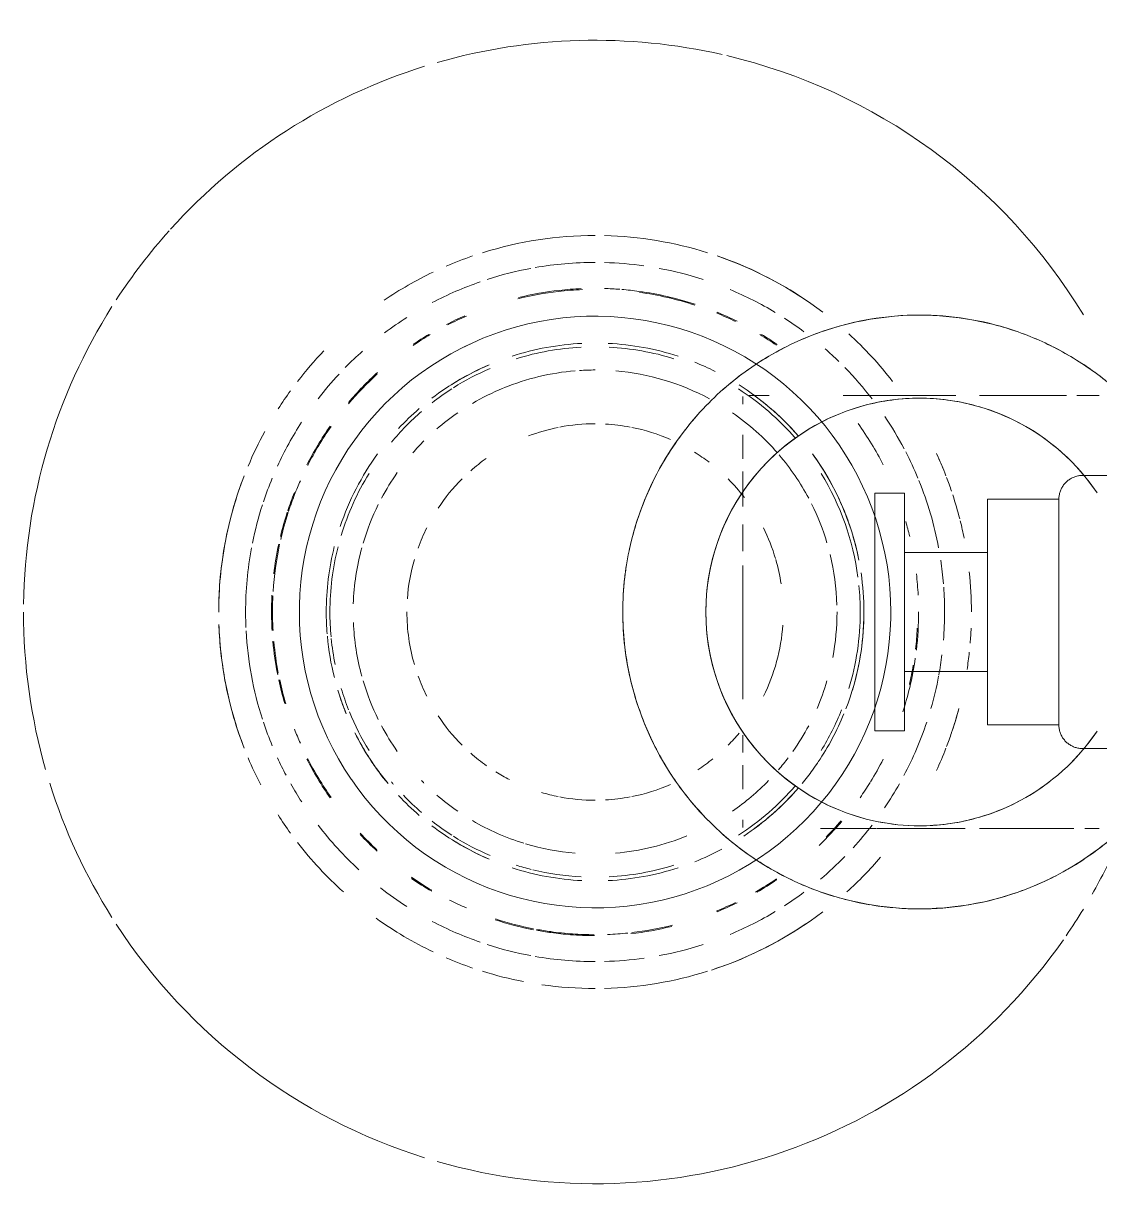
# Model space of a CAD drawing. Header units: millimetres. Extents: x -4000 to 187956, y -58990 to 162485.
# Drawn here: x 85060 to 85150.6, y 133872.8 to 133971.9 of the extents above; entities that cross this region are included whole.
import ezdxf

# ---------------------------------------------------------------- set-up
doc = ezdxf.new("R2010")
doc.units = ezdxf.units.MM
doc.layers.add('P-SANR-FIXT', color=6, linetype='Continuous', lineweight=9)

# ---------------------------------------------------------------- blocks, each defined once
blk = doc.blocks.new('C307 - C307-V911-FFS - TANG 1')
at = {"layer": 'P-SANR-FIXT', "color": 250}
for p, q in [((-11.5, -102.937), (-11.5, -108.937)), ((11.5, -108.937), (11.5, -102.937)), ((-9.5, -110.937), (-9.5, -116.937)), ((0, -110.937), (-9.5, -110.937)), ((9.5, -110.937), (0, -110.937)), ((9.5, -116.937), (9.5, -110.937)), ((0, -116.937), (-9.5, -116.937)), ((-5, -116.937), (-5, -123.937)), ((9.5, -116.937), (0, -116.937)), ((5, -123.937), (5, -116.937)), ((-10, -123.937), (-10, -126.437)), ((0, -123.937), (-10, -123.937)), ((10, -123.937), (0, -123.937)), ((10, -126.437), (10, -123.937)), ((-10, -126.437), (0, -126.437)), ((0, -126.437), (10, -126.437))]:
    blk.add_line(p, q, dxfattribs=at)
at = {"layer": 'P-SANR-FIXT', "color": 254}
for p, q in [((-18.24, -107.554), (-18.24, -109.415)), ((18.24, -108.758), (18.24, -107.554)), ((18.24, -117.61), (18.24, -109.688)), ((-18.24, -110.292), (-18.24, -117.61)), ((18.24, -126.264), (18.24, -118.822)), ((-18.24, -119.612), (-18.24, -127.727)), ((-8.774, -126.691), (-9.699, -127.06)), ((-7.834, -126.359), (-8.774, -126.691)), ((9.275, -126.886), (8.343, -126.533)), ((18.24, -127.727), (18.24, -126.317)), ((-18.24, -127.727), (-18.24, -129.104)), ((-10.608, -127.467), (-11.501, -127.909)), ((-9.699, -127.06), (-10.608, -127.467)), ((10.192, -127.275), (9.275, -126.886)), ((11.975, -128.162), (11.092, -127.701)), ((18.24, -131.017), (18.24, -127.727)), ((-12.375, -128.386), (-13.23, -128.899)), ((-12.375, -128.386), (-13.23, -128.899)), ((-11.501, -127.909), (-12.375, -128.386)), ((12.839, -128.659), (11.975, -128.162)), ((12.839, -128.659), (11.975, -128.162)), ((-14.063, -129.444), (-14.874, -130.023)), ((-14.063, -129.444), (-14.874, -130.023)), ((14.503, -129.753), (14.144, -129.506)), ((14.503, -129.753), (14.144, -129.506)), ((-15.661, -130.634), (-16.422, -131.276)), ((-14.874, -130.023), (-15.661, -130.634)), ((-14.874, -130.023), (-15.661, -130.634)), ((16.075, -130.977), (15.301, -130.349)), ((16.075, -130.977), (15.301, -130.349)), ((-16.422, -131.276), (-17.158, -131.947)), ((16.823, -131.635), (16.075, -130.977)), ((17.544, -132.322), (16.823, -131.635)), ((-17.866, -132.648), (-18.546, -133.376)), ((18.237, -133.038), (17.544, -132.322)), ((-18.546, -133.376), (-19.196, -134.131)), ((18.9, -133.781), (18.237, -133.038)), ((19.534, -134.549), (18.9, -133.781)), ((20.136, -135.343), (19.534, -134.549)), ((-20.403, -135.716), (-20.957, -136.543)), ((-20.403, -135.716), (-20.957, -136.543)), ((20.706, -136.16), (20.136, -135.343)), ((20.706, -136.16), (20.136, -135.343)), ((-12.897, -137.555), (-14.914, -137.555)), ((-10.359, -137.555), (-11.816, -137.555)), ((-5.131, -137.555), (-7.353, -137.555)), ((0, -137.555), (-3.903, -137.555)), ((7.353, -137.555), (0, -137.555)), ((11.816, -137.555), (10.359, -137.555)), ((14.914, -137.555), (12.897, -137.555)), ((22.214, -138.738), (21.746, -137.859)), ((22.647, -139.636), (22.214, -138.738)), ((23.043, -140.55), (22.647, -139.636)), ((-22.834, -140.054), (-23.213, -140.975)), ((-22.834, -140.054), (-23.213, -140.975)), ((-23.213, -140.975), (-23.555, -141.911)), ((-23.213, -140.975), (-23.555, -141.911)), ((-23.555, -141.911), (-23.86, -142.859)), ((-23.86, -142.859), (-24.126, -143.819)), ((-24.354, -144.789), (-24.543, -145.767)), ((-24.543, -145.767), (-24.693, -146.752)), ((-24.693, -146.752), (-24.803, -147.742)), ((-24.803, -147.742), (-24.874, -148.735)), ((24.895, -149.273), (24.846, -148.278)), ((-24.874, -148.735), (-24.904, -149.731)), ((24.904, -150.269), (24.895, -149.273)), ((-24.904, -149.731), (-24.895, -150.727)), ((24.874, -151.265), (24.904, -150.269)), ((-24.895, -150.727), (-24.846, -151.722)), ((24.803, -152.258), (24.874, -151.265)), ((24.693, -153.248), (24.803, -152.258)), ((24.543, -154.233), (24.693, -153.248)), ((24.354, -155.211), (24.543, -154.233)), ((23.86, -157.141), (24.126, -156.181)), ((23.555, -158.089), (23.86, -157.141)), ((-23.725, -157.579), (-23.402, -158.521)), ((23.213, -159.025), (23.555, -158.089)), ((23.213, -159.025), (23.555, -158.089)), ((-23.043, -159.45), (-22.647, -160.364)), ((22.834, -159.946), (23.213, -159.025)), ((22.834, -159.946), (23.213, -159.025)), ((-22.355, -160.969), (-22.214, -161.262)), ((-22.214, -161.262), (-21.746, -162.141)), ((-21.746, -162.141), (-21.243, -163.001)), ((-20.136, -164.657), (-19.534, -165.451)), ((-19.534, -165.451), (-18.9, -166.219)), ((-18.9, -166.219), (-18.237, -166.962)), ((18.546, -166.624), (19.196, -165.869)), ((-18.237, -166.962), (-17.544, -167.678)), ((17.866, -167.352), (18.546, -166.624)), ((-16.823, -168.365), (-16.075, -169.023)), ((16.422, -168.724), (17.158, -168.053)), ((-16.075, -169.023), (-15.301, -169.651)), ((15.661, -169.366), (16.422, -168.724)), ((-15.301, -169.651), (-14.503, -170.247)), ((-15.301, -169.651), (-14.503, -170.247)), ((-14.503, -170.247), (-13.682, -170.811)), ((-14.503, -170.247), (-13.682, -170.811)), ((-13.682, -170.811), (-12.839, -171.341)), ((-13.682, -170.811), (-12.839, -171.341)), ((-12.839, -171.341), (-11.975, -171.838)), ((12.375, -171.614), (13.23, -171.101)), ((12.375, -171.614), (13.23, -171.101)), ((13.23, -171.101), (14.063, -170.556)), ((13.23, -171.101), (14.063, -170.556)), ((14.063, -170.556), (14.144, -170.498)), ((14.063, -170.556), (14.144, -170.498)), ((-11.975, -171.838), (-11.092, -172.299)), ((-11.092, -172.299), (-10.192, -172.725)), ((10.608, -172.533), (11.501, -172.091)), ((11.501, -172.091), (12.375, -171.614)), ((-10.192, -172.725), (-9.275, -173.114)), ((-10.192, -172.725), (-9.275, -173.114)), ((-9.275, -173.114), (-8.343, -173.467)), ((7.834, -173.641), (8.774, -173.309)), ((8.774, -173.309), (9.699, -172.94)), ((9.699, -172.94), (10.608, -172.533)), ((-8.343, -173.467), (-7.398, -173.782)), ((-7.398, -173.782), (-6.441, -174.058)), ((-7.398, -173.782), (-6.441, -174.058)), ((-6.441, -174.058), (-5.474, -174.297)), ((-5.474, -174.297), (-4.498, -174.496)), ((5.92, -174.192), (6.883, -173.936)), ((6.883, -173.936), (7.834, -173.641)), ((-4.498, -174.496), (-3.515, -174.656)), ((-3.515, -174.656), (-2.526, -174.777)), ((-2.526, -174.777), (-1.533, -174.858)), ((-1.533, -174.858), (-0.538, -174.9)), ((-0.538, -174.9), (0, -174.906)), ((-0.538, -174.9), (0, -174.906)), ((0, -174.906), (0.996, -174.886)), ((0.996, -174.886), (1.99, -174.826)), ((1.99, -174.826), (2.982, -174.727)), ((2.982, -174.727), (3.968, -174.588)), ((3.968, -174.588), (4.948, -174.409))]:
    blk.add_line(p, q, dxfattribs=at)
at = {"layer": 'P-SANR-FIXT', "color": 252}
for p, q in [((0, -110.937), (-8.227, -110.937)), ((8.227, -110.937), (0, -110.937)), ((-5.646, -116.937), (-8.227, -116.937)), ((0, -116.937), (-5, -116.937)), ((5, -116.937), (0, -116.937)), ((8.227, -116.937), (5.646, -116.937)), ((-5.684, -123.937), (-8.66, -123.937)), ((0, -123.937), (-5, -123.937)), ((5, -123.937), (0, -123.937)), ((8.66, -123.937), (5.684, -123.937)), ((-8.66, -126.437), (0, -126.437)), ((0, -126.437), (8.66, -126.437))]:
    blk.add_line(p, q, dxfattribs=at)
at = {"layer": 'P-SANR-FIXT', "color": 253}
for p, q in [((0.103, -110.937), (0, -110.937)), ((0, -116.937), (-5, -116.937)), ((0, -116.937), (-4.737, -116.937)), ((5.646, -116.937), (0, -116.937)), ((5, -116.937), (0, -116.937)), ((0, -123.937), (-5, -123.937)), ((0, -123.937), (-4.758, -123.937)), ((5, -123.937), (0, -123.937)), ((5.684, -123.937), (0, -123.937))]:
    blk.add_line(p, q, dxfattribs=at)
at = {"layer": 'P-SANR-FIXT', "color": 90}
for p, q in [((-4.948, -125.591), (-5.92, -125.808)), ((-4.101, -125.437), (-4.948, -125.591)), ((-3.968, -125.412), (-4.101, -125.437)), ((-3.968, -125.412), (-4.101, -125.437)), ((-2.982, -125.273), (-3.968, -125.412)), ((-2.982, -125.273), (-3.968, -125.412)), ((-1.99, -125.174), (-2.982, -125.273)), ((0, -125.094), (-0.996, -125.114)), ((0.538, -125.1), (0, -125.094)), ((0.538, -125.1), (0, -125.094)), ((1.533, -125.142), (0.538, -125.1)), ((1.533, -125.142), (0.538, -125.1)), ((2.526, -125.223), (1.533, -125.142)), ((7.398, -126.218), (6.441, -125.942)), ((7.398, -126.218), (6.441, -125.942)), ((8.343, -126.533), (7.398, -126.218)), ((8.343, -126.533), (7.398, -126.218)), ((11.092, -127.701), (10.192, -127.275)), ((11.092, -127.701), (10.192, -127.275)), ((11.975, -128.162), (11.092, -127.701)), ((13.682, -129.189), (12.839, -128.659)), ((13.682, -129.189), (12.839, -128.659)), ((-13.23, -128.899), (-14.063, -129.444)), ((-13.23, -128.899), (-14.063, -129.444)), ((14.144, -129.506), (13.682, -129.189)), ((14.144, -129.506), (13.682, -129.189)), ((15.301, -130.349), (14.503, -129.753)), ((15.301, -130.349), (14.503, -129.753)), ((-15.661, -130.634), (-16.422, -131.276)), ((-17.158, -131.947), (-17.866, -132.648)), ((-18.546, -133.376), (-19.196, -134.131)), ((18.9, -133.781), (18.237, -133.038)), ((-18.24, -135.338), (-18.24, -137.033)), ((-17.5, -137.555), (-18.153, -137.555)), ((-12.897, -137.555), (-14.914, -137.555)), ((-10.359, -137.555), (-11.816, -137.555)), ((-8.895, -137.555), (-10.359, -137.555)), ((-8.895, -137.555), (-10.133, -137.555)), ((-5.131, -137.555), (-6.98, -137.555)), ((0, -137.555), (-3.558, -137.555)), ((3.558, -137.555), (0, -137.555)), ((6.98, -137.555), (3.903, -137.555)), ((11.816, -137.555), (10.359, -137.555)), ((14.914, -137.555), (12.897, -137.555)), ((18.153, -137.555), (17.5, -137.555)), ((23.402, -141.479), (23.043, -140.55)), ((23.402, -141.479), (23.043, -140.55)), ((-24.126, -143.819), (-24.354, -144.789)), ((24.904, -150.269), (24.895, -149.273)), ((-24.904, -149.731), (-24.895, -150.727)), ((24.126, -156.181), (24.354, -155.211)), ((-23.402, -158.521), (-23.043, -159.45)), ((-23.402, -158.521), (-23.043, -159.45)), ((-22.647, -160.364), (-22.355, -160.969)), ((18.546, -166.624), (19.196, -165.869)), ((17.158, -168.053), (17.866, -167.352)), ((-17.544, -167.678), (-16.823, -168.365)), ((-11.092, -172.299), (-10.192, -172.725)), ((11.501, -172.091), (12.375, -171.614)), ((4.948, -174.409), (5.92, -174.192)), ((-1.533, -174.858), (-0.538, -174.9))]:
    blk.add_line(p, q, dxfattribs=at)
at = {"layer": 'P-SANR-FIXT', "color": 250, "flags": 128}
for points in [[(-9.5, -110.937), (-9.58, -110.936), (-9.66, -110.931), (-9.739, -110.923), (-9.819, -110.912), (-9.897, -110.897), (-9.975, -110.88), (-10.053, -110.859), (-10.129, -110.836), (-10.205, -110.809), (-10.279, -110.779), (-10.352, -110.747), (-10.424, -110.711), (-10.494, -110.673), (-10.562, -110.632), (-10.629, -110.588), (-10.694, -110.541), (-10.758, -110.492), (-10.819, -110.441), (-10.878, -110.387), (-10.935, -110.331), (-10.989, -110.272), (-11.041, -110.211), (-11.091, -110.149), (-11.138, -110.084), (-11.183, -110.018), (-11.225, -109.95), (-11.264, -109.88), (-11.3, -109.808), (-11.334, -109.736), (-11.364, -109.662), (-11.392, -109.587), (-11.416, -109.511), (-11.437, -109.433), (-11.456, -109.356), (-11.471, -109.277), (-11.483, -109.198), (-11.492, -109.118), (-11.497, -109.039), (-11.5, -108.959), (-11.5, -108.937)], [(11.5, -108.937), (11.498, -109.017), (11.494, -109.097), (11.486, -109.177), (11.474, -109.256), (11.46, -109.334), (11.443, -109.413), (11.422, -109.49), (11.398, -109.566), (11.372, -109.642), (11.342, -109.716), (11.31, -109.789), (11.274, -109.861), (11.236, -109.931), (11.195, -110), (11.151, -110.066), (11.104, -110.132), (11.055, -110.195), (11.004, -110.256), (10.95, -110.315), (10.893, -110.372), (10.835, -110.426), (10.774, -110.479), (10.712, -110.528), (10.647, -110.576), (10.581, -110.62), (10.512, -110.662), (10.443, -110.701), (10.371, -110.737), (10.299, -110.771), (10.225, -110.801), (10.15, -110.829), (10.073, -110.853), (9.996, -110.875), (9.918, -110.893), (9.84, -110.908), (9.761, -110.92), (9.681, -110.929), (9.602, -110.935), (9.522, -110.937), (9.5, -110.937)], [(-9.5, -110.937), (-9.492, -110.937), (-9.47, -110.937), (-9.432, -110.937), (-9.379, -110.937), (-9.311, -110.937), (-9.228, -110.937), (-9.13, -110.937), (-9.018, -110.937), (-8.891, -110.937), (-8.75, -110.937), (-8.595, -110.937), (-8.426, -110.937), (-8.244, -110.937), (-8.049, -110.937), (-7.841, -110.937), (-7.62, -110.937), (-7.387, -110.937), (-7.142, -110.937), (-6.886, -110.937), (-6.619, -110.937), (-6.341, -110.937), (-6.053, -110.937), (-5.755, -110.937), (-5.448, -110.937), (-5.133, -110.937), (-4.809, -110.937), (-4.478, -110.937), (-4.139, -110.937), (-3.794, -110.937), (-3.442, -110.937), (-3.086, -110.937), (-2.724, -110.937), (-2.358, -110.937), (-1.988, -110.937), (-1.615, -110.937), (-1.239, -110.937), (-0.861, -110.937), (-0.482, -110.937), (-0.103, -110.937), (0, -110.937)], [(-7.322, -110.937), (-7.558, -110.937), (-7.782, -110.937), (-7.994, -110.937), (-8.193, -110.937), (-8.379, -110.937), (-8.551, -110.937), (-8.71, -110.937), (-8.854, -110.937), (-8.985, -110.937), (-9.101, -110.937), (-9.203, -110.937), (-9.29, -110.937), (-9.362, -110.937), (-9.419, -110.937), (-9.461, -110.937), (-9.488, -110.937), (-9.499, -110.937)], [(0, -110.937), (0.38, -110.937), (0.759, -110.937), (1.137, -110.937), (1.514, -110.937), (1.887, -110.937), (2.258, -110.937), (2.625, -110.937), (2.988, -110.937), (3.347, -110.937), (3.699, -110.937), (4.046, -110.937), (4.387, -110.937), (4.72, -110.937), (5.046, -110.937), (5.364, -110.937), (5.673, -110.937), (5.974, -110.937), (6.264, -110.937), (6.545, -110.937), (6.815, -110.937), (7.074, -110.937), (7.322, -110.937), (7.558, -110.937), (7.782, -110.937), (7.994, -110.937), (8.193, -110.937), (8.379, -110.937), (8.551, -110.937), (8.71, -110.937), (8.854, -110.937), (8.985, -110.937), (9.101, -110.937), (9.203, -110.937), (9.29, -110.937), (9.362, -110.937), (9.419, -110.937), (9.461, -110.937), (9.488, -110.937), (9.499, -110.937)], [(9.5, -110.937), (9.492, -110.937), (9.47, -110.937), (9.432, -110.937), (9.379, -110.937), (9.311, -110.937), (9.228, -110.937), (9.13, -110.937), (9.018, -110.937), (8.891, -110.937), (8.75, -110.937), (8.595, -110.937), (8.426, -110.937), (8.244, -110.937), (8.049, -110.937), (7.841, -110.937), (7.62, -110.937), (7.387, -110.937)]]:
    blk.add_lwpolyline(points, dxfattribs=at)
at = {"layer": 'P-SANR-FIXT', "color": 252, "flags": 128}
for points in [[(0, -110.937), (-0.38, -110.937), (-0.759, -110.937), (-1.137, -110.937), (-1.514, -110.937), (-1.887, -110.937), (-2.258, -110.937), (-2.625, -110.937), (-2.988, -110.937), (-3.347, -110.937), (-3.699, -110.937), (-4.046, -110.937), (-4.387, -110.937), (-4.72, -110.937), (-5.046, -110.937), (-5.364, -110.937), (-5.673, -110.937), (-5.974, -110.937), (-6.264, -110.937), (-6.545, -110.937), (-6.815, -110.937), (-7.074, -110.937), (-7.322, -110.937)], [(7.387, -110.937), (7.142, -110.937), (6.886, -110.937), (6.619, -110.937), (6.341, -110.937), (6.053, -110.937), (5.755, -110.937), (5.448, -110.937), (5.133, -110.937), (4.809, -110.937), (4.478, -110.937), (4.139, -110.937), (3.794, -110.937), (3.442, -110.937), (3.086, -110.937), (2.724, -110.937), (2.358, -110.937), (1.988, -110.937), (1.615, -110.937), (1.239, -110.937), (0.861, -110.937), (0.482, -110.937), (0.103, -110.937)]]:
    blk.add_lwpolyline(points, dxfattribs=at)
at = {"layer": 'P-SANR-FIXT', "color": 90, "flags": 128}
for points in [[(-5.92, -125.808), (-6.883, -126.064), (-7.834, -126.359)], [(-5.92, -125.808), (-6.883, -126.064), (-7.834, -126.359)], [(-4.101, -125.437), (-4.948, -125.591), (-5.92, -125.808)], [(-0.996, -125.114), (-1.99, -125.174), (-2.982, -125.273)], [(0, -125.094), (-0.996, -125.114), (-1.99, -125.174)], [(6.441, -125.942), (5.474, -125.703), (4.498, -125.504), (3.515, -125.344), (2.526, -125.223), (1.533, -125.142)], [(6.441, -125.942), (5.474, -125.703), (4.498, -125.504), (3.515, -125.344), (2.526, -125.223)], [(-7.834, -126.359), (-8.774, -126.691), (-9.699, -127.06), (-10.608, -127.467), (-11.501, -127.909), (-12.375, -128.386)], [(10.192, -127.275), (9.275, -126.886), (8.343, -126.533)]]:
    blk.add_lwpolyline(points, dxfattribs=at)
at = {"layer": 'P-SANR-FIXT', "color": 254, "flags": 128}
for points in [[(-16.422, -131.276), (-17.158, -131.947), (-17.866, -132.648), (-18.546, -133.376)], [(18.237, -133.038), (17.544, -132.322), (16.823, -131.635), (16.075, -130.977)], [(-19.196, -134.131), (-19.815, -134.912), (-20.403, -135.716)], [(-19.196, -134.131), (-19.815, -134.912), (-20.403, -135.716)], [(20.136, -135.343), (19.534, -134.549), (18.9, -133.781)], [(-20.957, -136.543), (-21.479, -137.392), (-21.966, -138.261), (-22.418, -139.149), (-22.834, -140.054)], [(-20.957, -136.543), (-21.479, -137.392), (-21.966, -138.261), (-22.418, -139.149), (-22.834, -140.054)], [(23.043, -140.55), (22.647, -139.636), (22.214, -138.738), (21.746, -137.859), (21.243, -136.999), (20.706, -136.16)], [(21.746, -137.859), (21.243, -136.999), (20.706, -136.16)], [(24.254, -144.341), (24.009, -143.376), (23.725, -142.421), (23.402, -141.479)], [(24.846, -148.278), (24.757, -147.286), (24.629, -146.298), (24.461, -145.316), (24.254, -144.341), (24.009, -143.376), (23.725, -142.421), (23.402, -141.479)], [(-23.555, -141.911), (-23.86, -142.859), (-24.126, -143.819), (-24.354, -144.789), (-24.543, -145.767), (-24.693, -146.752), (-24.803, -147.742), (-24.874, -148.735), (-24.904, -149.731)], [(24.629, -146.298), (24.461, -145.316), (24.254, -144.341)], [(24.895, -149.273), (24.846, -148.278), (24.757, -147.286), (24.629, -146.298)], [(23.555, -158.089), (23.86, -157.141), (24.126, -156.181), (24.354, -155.211), (24.543, -154.233), (24.693, -153.248), (24.803, -152.258), (24.874, -151.265), (24.904, -150.269)], [(-24.895, -150.727), (-24.846, -151.722), (-24.757, -152.714), (-24.629, -153.702), (-24.461, -154.684), (-24.254, -155.659), (-24.009, -156.624), (-23.725, -157.579), (-23.402, -158.521)], [(-24.846, -151.722), (-24.757, -152.714), (-24.629, -153.702), (-24.461, -154.684), (-24.254, -155.659), (-24.009, -156.624), (-23.725, -157.579)], [(-23.043, -159.45), (-22.647, -160.364), (-22.214, -161.262), (-21.746, -162.141), (-21.243, -163.001), (-20.706, -163.84), (-20.136, -164.657), (-19.534, -165.451), (-18.9, -166.219), (-18.237, -166.962), (-17.544, -167.678), (-16.823, -168.365), (-16.075, -169.023), (-15.301, -169.651)], [(19.196, -165.869), (19.815, -165.088), (20.403, -164.284), (20.957, -163.457), (21.479, -162.608), (21.966, -161.739), (22.418, -160.851), (22.834, -159.946)], [(21.966, -161.739), (22.418, -160.851), (22.834, -159.946)], [(20.957, -163.457), (21.479, -162.608), (21.966, -161.739)], [(-21.243, -163.001), (-20.706, -163.84), (-20.136, -164.657)], [(19.196, -165.869), (19.815, -165.088), (20.403, -164.284), (20.957, -163.457)], [(14.144, -170.498), (14.874, -169.977), (15.661, -169.366), (16.422, -168.724), (17.158, -168.053), (17.866, -167.352), (18.546, -166.624)], [(14.144, -170.498), (14.874, -169.977), (15.661, -169.366)], [(-12.839, -171.341), (-11.975, -171.838), (-11.092, -172.299)], [(5.92, -174.192), (6.883, -173.936), (7.834, -173.641), (8.774, -173.309), (9.699, -172.94), (10.608, -172.533), (11.501, -172.091)], [(-9.275, -173.114), (-8.343, -173.467), (-7.398, -173.782)], [(-6.441, -174.058), (-5.474, -174.297), (-4.498, -174.496), (-3.515, -174.656), (-2.526, -174.777), (-1.533, -174.858)], [(0, -174.906), (0.996, -174.886), (1.99, -174.826), (2.982, -174.727), (3.968, -174.588), (4.948, -174.409), (5.92, -174.192)]]:
    blk.add_lwpolyline(points, dxfattribs=at)
at = {"layer": 'P-SANR-FIXT', "color": 252}
for radius, start, end in [(25, 138.00529, 143.29654), (25, 36.6761, 41.97683), (25, 156.65596, 161.95315), (25, 18.04427, 23.34576), (25, 189.63009, 198.04685), (18, 195, 345), (25, 341.95573, 350.36987), (25, 323.3239, 336.65424), (25, 205.76918, 216.70346), (25, 225, 239.96305), (25, 300.04262, 315), (25, 240, 258.01703), (25, 281.99318, 300), (25, 263.29282, 276.72028)]:
    blk.add_arc((0, -122.671), radius, start, end, dxfattribs=at)
at = {"layer": 'P-SANR-FIXT', "color": 253}
for centre, radius, start, end in [((0, -150), 48.136, 60.41341, 66.34757), ((0, -122.671), 25, 143.29654, 147.45336), ((0, -122.671), 18, 123.85989, 133.60761), ((0, -122.671), 18, 45, 56.14011), ((0, -122.671), 25, 30, 36.6761), ((0, -150), 48.136, 121.30868, 166.68719), ((0, -150), 48.136, 55.49462, 58.69036), ((0, -122.671), 18, 135, 163.6117), ((0, -122.671), 25, 150, 154.23006), ((0, -150), 48.136, 343.97644, 55.02528), ((0, -122.671), 18, 16.38935, 37.57316), ((0, -122.671), 25, 23.34576, 27.38033), ((0, -122.671), 25, 161.95315, 180), ((0, -122.671), 25, 360, 18.04427), ((0, -122.671), 18, 165, 180), ((0, -122.671), 18, 0, 15), ((0, -122.671), 25, 180, 189.63009), ((0, -122.671), 18, 180, 195), ((0, -122.671), 18, 348.3716, 360), ((0, -122.671), 25, 350.85893, 360), ((0, -150), 48.136, 167.14286, 196.02218), ((0, -150), 48.136, 197.36186, 227.97122), ((0, -150), 48.136, 303.10146, 342.64132), ((0, -150), 48.136, 228.18982, 236.89492), ((0, -150), 48.136, 237.70346, 269.21081), ((0, -150), 48.136, 287.41374, 302.30202), ((0, -150), 48.136, 270, 285.98224)]:
    blk.add_arc(centre, radius, start, end, dxfattribs=at)
at = {"layer": 'P-SANR-FIXT', "color": 250}
for radius, start, end in [(18, 123.85989, 180), (18, 360, 56.14011), (18, 180, 360), (25, 198.04685, 203.34404), (25, 336.65424, 341.95573), (25, 216.70346, 221.99471), (25, 318.02317, 323.3239), (25, 260.49294, 263.29282), (25, 276.72028, 281.99318)]:
    blk.add_arc((0, -122.671), radius, start, end, dxfattribs=at)
at = {"layer": 'P-SANR-FIXT', "color": 90}
for radius, start, end in [(31.698, 90, 96.12583), (31.698, 90, 96.12583), (31.698, 85.22639, 87.54718), (31.698, 85.22639, 87.54718), (31.698, 81.21297, 83.87417), (31.698, 81.21297, 83.87417), (31.698, 104.31433, 108.1429), (31.698, 104.31433, 108.1429), (31.698, 101.28762, 103.98723), (31.698, 101.28762, 103.98723), (31.698, 71.30977, 75.13004), (31.698, 72, 75.13004), (31.698, 111.22297, 114.92031), (31.698, 112.3365, 114.92031), (31.698, 108.70333, 110.95289), (31.698, 108.70333, 110.95289), (29.434, 94.63335, 98.53317), (29.434, 90, 94.06665), (29.434, 85.36665, 90), (29.434, 79.59589, 82.97623), (31.698, 69.04711, 71.29667), (31.698, 69.04711, 71.29667), (31.698, 65.07969, 68.77703), (31.698, 65.07969, 68.77703), (27.248, 92.95697, 96.75172), (27.248, 83.24828, 90), (27.17, 83.39638, 87.10789), (27.248, 103.49922, 106.26001), (27.248, 76.52765, 81.80216), (27.17, 76.99741, 80.49048), (27.248, 72.04005, 76.52765), (22.642, 101.09323, 106.88269), (22.642, 101.09323, 106.88269), (22.642, 90, 98.34658), (22.642, 90, 98.34658), (22.332, 90, 95.72465), (22.642, 73.11731, 90), (22.642, 73.11731, 90), (22.332, 73.20555, 90), (22.642, 108, 124.02193), (22.642, 108, 124.02193), (22.332, 97.52211, 121.51301), (22.332, 58.48699, 68.3582), (22.642, 56.1111, 67.76246), (22.642, 56.1111, 67.76246), (22.642, 124.02193, 126), (22.642, 124.02193, 126), (22.642, 54, 55.97684), (22.642, 54, 55.97684), (22.642, 50.34192, 54), (22.642, 50.34192, 54), (22.332, 130.87962, 147.29785), (22.642, 130.83469, 144), (22.642, 130.83469, 144), (22.332, 32.74017, 49.12038), (22.642, 36, 49.16531), (22.642, 36, 49.16531), (22.642, 21.75784, 28.13789), (22.642, 21.75784, 28.13789), (22.642, 153.47689, 158.24216), (22.642, 153.47689, 158.24216), (22.642, 162, 177.20159), (22.642, 162, 177.20159), (22.332, 162.69504, 176.98236), (22.332, 3.01764, 17.30496), (22.642, 2.79841, 18), (22.642, 2.79841, 18), (22.642, 182.79841, 198), (22.642, 182.79841, 198), (22.332, 183.01764, 197.30496), (22.642, 342, 357.20159), (22.642, 342, 357.20159), (22.332, 346.39414, 356.98236), (22.332, 342.69504, 346.05996), (22.642, 203.21861, 212.38273), (22.642, 203.21861, 212.38273), (22.332, 203.30443, 212.24834), (22.332, 327.75166, 336.69557), (22.642, 327.61727, 336.81276), (22.642, 327.61727, 336.81276), (22.332, 212.70215, 217.94498), (22.332, 322.0538, 327.29785), (22.642, 220.87326, 226.98349), (22.642, 220.87326, 226.98349), (22.332, 220.9153, 230.17277), (22.332, 313.7201, 319.0847), (22.642, 313.0284, 319.12674), (22.642, 313.0284, 319.12674), (22.642, 306, 309.6572), (22.642, 306, 309.6572), (22.332, 309.8267, 310.51453), (22.642, 234, 251.42772), (22.642, 234, 251.42772), (22.642, 296.66717, 306), (22.642, 296.66717, 306), (22.332, 238.48699, 253.20555), (22.332, 292.13146, 301.51301), (22.332, 286.79445, 291.6418), (22.642, 288, 292.23754), (22.642, 288, 292.23754), (22.642, 255.90758, 270), (22.642, 255.90758, 270), (22.332, 255.74301, 270), (22.332, 270, 275.34377), (22.642, 275.18565, 284.12027), (22.642, 275.18565, 284.12027), (22.332, 275.72465, 281.4361), (22.642, 270, 274.65395), (22.642, 270, 274.65395)]:
    blk.add_arc((0, -150), radius, start, end, dxfattribs=at)
at = {"layer": 'P-SANR-FIXT', "color": 254}
for radius, start, end in [(29.434, 100.57941, 112.08526), (29.434, 73.97609, 79.42059), (29.434, 112.50647, 117.2613), (29.434, 62.10681, 71.64679), (29.434, 117.83601, 124.02985), (29.434, 55.92224, 60.56851), (31.698, 127.77357, 137.64055), (31.698, 127.77357, 137.64055), (27.248, 117.01717, 125.62244), (27.248, 58.33228, 62.94991), (29.434, 127.5574, 134.38776), (29.434, 47.61184, 52.4426), (31.698, 41.97977, 49.34201), (31.698, 41.97977, 49.34201), (22.642, 101.09323, 126), (22.642, 90, 98.34658), (22.642, 68.87477, 90), (27.248, 54.98176, 58.20728), (29.434, 135.80527, 138.86081), (20.377, 91.63728, 103.74072), (20.377, 79.16871, 90), (22.642, 56.1111, 67.76246), (27.17, 45.72148, 49.70272), (27.248, 43.85986, 49.69226), (29.434, 40.17266, 45.61224), (20.377, 106.56395, 116.52403), (20.377, 66.53913, 73.43605), (31.698, 142.75034, 161.08763), (22.642, 54, 55.97684), (22.642, 50.34192, 54), (31.698, 18, 37.24966), (31.698, 145.95466, 161.08763), (29.434, 143.30667, 147.17804), (20.377, 118.0161, 130.48369), (20.377, 54.8437, 61.9839), (29.434, 32.81929, 36.69333), (31.698, 18, 34.04679), (22.642, 130.83469, 147.61727), (20.377, 49.33312, 52.96917), (22.642, 33.58211, 49.16531), (27.248, 145.75965, 149.05536), (27.17, 145.81186, 149.289), (20.377, 131.09996, 145.42763), (15.849, 98.59988, 106.19803), (15.849, 98.59988, 106.19803), (15.849, 63.42695, 86.03396), (15.849, 63.42695, 86.03396), (27.17, 29.78901, 34.18814), (27.248, 30.04468, 34.19611), (29.434, 148.97286, 157.26139), (15.849, 106.46676, 116.57305), (15.849, 106.46676, 116.57305), (20.377, 34.57237, 45.8272), (29.434, 22.73861, 31.02371), (15.849, 127.43166, 135), (15.849, 127.43166, 135), (27.248, 153.93491, 157.85154), (27.17, 154.19634, 157.91649), (15.849, 45, 49.89098), (15.849, 45, 49.89098), (27.17, 22.05966, 25.8), (27.248, 22.14446, 26.06146), (22.642, 21.75784, 28.13789), (31.698, 162.62063, 178.56842), (31.698, 162.62063, 178.56842), (22.642, 153.47689, 158.24216), (20.377, 151.74716, 175.09985), (15.849, 142.68684, 148.14781), (15.849, 142.68684, 148.14781), (15.849, 33.11111, 38.75348), (15.849, 33.11111, 38.75348), (31.698, 1.43158, 17.37937), (31.698, 1.43158, 17.37937), (29.434, 162, 169.40896), (27.248, 162, 172.20605), (27.17, 162, 172.10478), (29.434, 10.59104, 18), (20.377, 4.83234, 22.32481), (22.642, 162, 177.20159), (15.849, 156.37864, 168.73223), (15.849, 156.37864, 168.73223), (15.849, 11.26777, 23.62136), (15.849, 11.26777, 23.62136), (22.642, 2.79841, 18), (27.17, 6.5584, 13.87991), (27.248, 6.33457, 13.70096), (29.434, 171.95983, 178.4583), (27.248, 172.20605, 175.27889), (29.434, 1.5417, 8.04692), (15.849, 169.21164, 176.87188), (15.849, 169.21164, 176.87188), (15.849, 3.12812, 10.78836), (15.849, 3.12812, 10.78836), (27.17, 2.23473, 5.83514), (27.248, 175.62975, 178.33461), (31.698, 180, 197.37937), (31.698, 180, 197.37937), (29.434, 180, 189.877), (20.377, 180, 183.65805), (15.849, 180, 190.78836), (15.849, 180, 190.78836), (15.849, 349.21164, 360), (15.849, 349.21164, 360), (27.17, 355.99674, 359.84006), (27.248, 355.62975, 359.87786), (29.434, 350.123, 360), (31.698, 351.87144, 360), (31.698, 351.87144, 360), (27.248, 182.43959, 186.33457), (27.17, 182.23473, 186.5584), (22.642, 182.79841, 198), (22.642, 342, 357.20159), (20.377, 184.70484, 202.1758), (20.377, 343.28862, 355.29516), (27.17, 352.10478, 355.99674), (27.248, 352.20605, 355.62975), (27.248, 186.33457, 193.70096), (27.17, 186.5584, 193.87991), (15.849, 191.26777, 200.7607), (15.849, 191.26777, 200.7607), (15.849, 343.47121, 348.73223), (15.849, 343.47121, 348.73223), (27.17, 349.53927, 352.10478), (27.248, 349.53888, 352.20605), (29.434, 190.59104, 198), (27.17, 342, 348.98987), (27.248, 342, 349.02863), (29.434, 342, 349.40896), (20.377, 329.52461, 342.86435), (31.698, 342.62063, 349.04549), (31.698, 342.62063, 349.04549), (15.849, 328.14781, 332.95637), (15.849, 328.14781, 332.95637), (20.377, 202.32481, 210.47539), (22.642, 203.21861, 217.36861), (15.849, 215.32805, 221.35264), (15.849, 215.32805, 221.35264), (15.849, 318.64736, 324.7209), (15.849, 318.64736, 324.7209), (22.642, 322.63016, 336.81276), (31.698, 198.98379, 203.32056), (31.698, 198.98379, 203.32056), (29.434, 199.18259, 207.76427), (29.434, 332.23434, 340.82069), (31.698, 336.67944, 341.01809), (31.698, 336.67944, 341.01809), (27.248, 203.76058, 207.32943), (27.17, 203.51902, 207.12638), (15.849, 225, 236.56857), (15.849, 225, 236.56857), (15.849, 303.43143, 315), (15.849, 303.43143, 315), (27.17, 333.19657, 336.48838), (20.377, 214.57237, 220.87265), (20.377, 319.1263, 325.42763), (31.698, 205.47753, 214.0925), (31.698, 205.47753, 214.0925), (27.248, 210.94407, 214.19611), (27.17, 210.71044, 214.34759), (20.377, 225, 228.90004), (15.849, 243.42695, 250.12899), (15.849, 243.42695, 250.12899), (15.849, 289.90737, 296.57305), (15.849, 289.90737, 296.57305), (20.377, 314.17227, 315), (27.17, 325.28594, 329.56651), (27.248, 325.40383, 329.66589), (31.698, 324.44528, 334.52105), (31.698, 324.44528, 334.52105), (22.642, 220.87326, 226.98349), (15.849, 253.80197, 266.03396), (15.849, 253.80197, 266.03396), (15.849, 270, 286.19803), (15.849, 270, 286.19803), (22.642, 313.0284, 319.12674), (29.434, 212.57738, 217.0419), (29.434, 322.1351, 327.42262), (20.377, 234.8437, 241.9839), (20.377, 298.0161, 305.1563), (22.642, 296.66717, 309.6572), (27.248, 222.24817, 229.69226), (27.17, 222.47925, 229.85012), (22.642, 234, 251.42772), (20.377, 243.63165, 253.43605), (20.377, 286.56395, 296.3676), (27.17, 313.24591, 317.4504), (27.248, 313.40383, 317.67503), (29.434, 221.70962, 225.61224), (20.377, 254.60753, 268.04493), (20.377, 272.45434, 285.39247), (29.434, 307.5574, 317.48538), (22.642, 286.88269, 292.23754), (31.698, 307.77357, 318.02022), (31.698, 307.77357, 318.02022), (29.434, 227.11041, 232.4426), (27.248, 234.97996, 242.94991), (27.17, 234.89803, 242.98253), (22.642, 255.90758, 270), (22.642, 275.18565, 284.12027), (27.17, 296.98548, 305.10941), (27.248, 297.01717, 305.02746), (31.698, 226.11224, 232.22643), (31.698, 226.11224, 232.22643), (22.642, 270, 274.65395), (29.434, 237.09761, 245.34704), (27.17, 245.99612, 248.65444), (27.248, 248.34775, 251.81206), (27.17, 248.65444, 251.82784), (27.17, 291.30798, 294.00388), (29.434, 299.43088, 302.90947), (31.698, 234, 237.31829), (31.698, 234, 237.31829), (27.248, 252.04005, 256.52765), (27.17, 252.05527, 256.99741), (27.17, 282.13671, 286.54486), (27.248, 282.10829, 286.41146), (29.434, 294.66994, 297.83601), (31.698, 302.61197, 306), (31.698, 302.61197, 306), (29.434, 247.49353, 251.64679), (27.248, 257.91659, 263.24828), (27.17, 257.88821, 266.35195), (27.248, 267.04303, 270), (27.17, 267.10789, 270), (27.17, 270, 273.28274), (27.248, 270, 273.25548), (27.248, 275.19243, 281.2105), (27.17, 275.27394, 280.93068), (29.434, 288.35321, 292.50647), (31.698, 241.3562, 247.20166), (31.698, 241.3562, 247.20166), (29.434, 252.13172, 258.64999), (29.434, 273.0857, 287.86588), (31.698, 292.81499, 297.32865), (31.698, 292.81499, 297.32865), (29.434, 259.42059, 270), (31.698, 248.77703, 270), (31.698, 248.77703, 258.83175), (29.434, 270, 272.55085), (31.698, 271.92352, 291.22297), (31.698, 281.16825, 291.22297), (31.698, 259.30295, 270), (31.698, 271.92352, 280.71988)]:
    blk.add_arc((0, -150), radius, start, end, dxfattribs=at)
at = {"layer": 'P-SANR-FIXT', "color": 250}
for points, knots in [([(-42.56, -89.707), (-49.425, -91.873), (-62.347, -96.734), (-84.838, -108.521), (-106.161, -127.436), (-115.966, -146.845), (-119.281, -157.53)], [0, 0, 0, 0, 0.166667, 0.333333, 0.666667, 1, 1, 1, 1]), ([(119.281, -157.53), (115.965, -146.843), (106.16, -127.435), (84.838, -108.521), (62.348, -96.734), (49.426, -91.873), (42.56, -89.707)], [0, 0, 0, 0, 0.333333, 0.666667, 0.833333, 1, 1, 1, 1]), ([(19.151, -106.602), (19.381, -106.876), (20.724, -108.553), (23.822, -113.66), (24.954, -118.883), (25, -122.671)], [0.7777778, 0.7777778, 0.7777778, 0.7777778, 0.7916667, 0.8611111, 1, 1, 1, 1]), ([(25, -122.671), (24.982, -124.186), (24.708, -127.134), (23.619, -131.257), (21.742, -135.24), (19.255, -138.824), (16.151, -141.901), (12.582, -144.429), (8.609, -146.261), (4.893, -147.279), (1.673, -147.656), (-2.042, -147.697), (-6.476, -147.021), (-10.84, -145.322), (-13.9, -143.508), (-16.1, -141.852), (-18.112, -139.973), (-20.426, -137.277), (-23.824, -131.682), (-24.956, -126.458), (-25, -122.671)], [0, 0, 0, 0, 0.055556, 0.111111, 0.166667, 0.222222, 0.277778, 0.333333, 0.388889, 0.444444, 0.479167, 0.513889, 0.583333, 0.652778, 0.6875, 0.722222, 0.756944, 0.791667, 0.861111, 1, 1, 1, 1])]:
    blk.add_open_spline(points, degree=3, knots=knots, dxfattribs=at)
blk.add_open_spline([(-25, -122.671), (-24.982, -121.156), (-24.709, -118.208), (-23.619, -114.084), (-21.738, -110.097), (-20.077, -107.705), (-19.145, -106.594)], degree=3, dxfattribs=at)
blk = doc.blocks.new('CMF2_NHAXUONG_A_rvt-1-FFS - TANG 1')
at = {"layer": 'P-SANR-FIXT', "color": 250, "lineweight": 9, "rotation": 270.0003356950972}
blk.add_blockref('C307 - C307-V911-FFS - TANG 1', (85258.119, 133922.35), dxfattribs=at)

msp = doc.modelspace()

# ---------------------------------------------------------------- block references
at = {"lineweight": 5}
msp.add_blockref('CMF2_NHAXUONG_A_rvt-1-FFS - TANG 1', (0, 0), dxfattribs=at)

doc.saveas('drawing.dxf')
